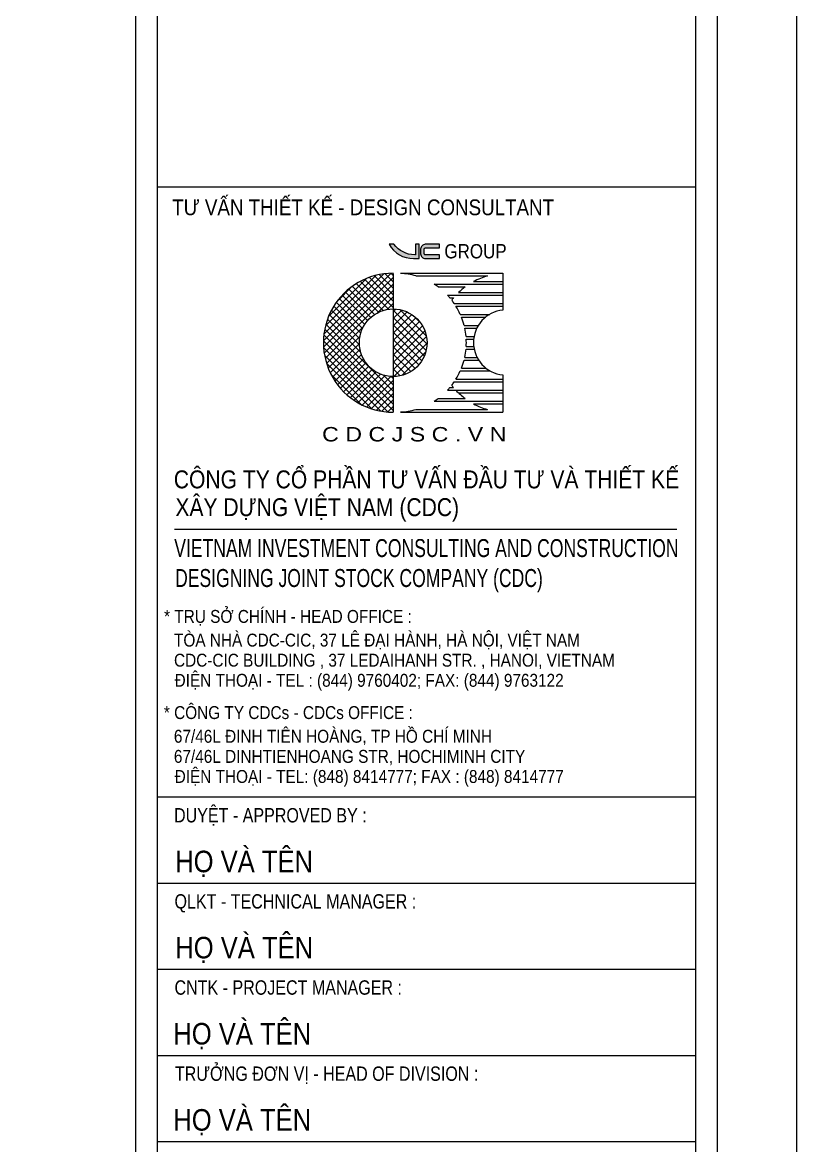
# Model space of a CAD drawing. Extents: x 1722770 to 1861370, y -244656 to -146763.
# Drawn here: x 1843608 to 1861370, y -219032 to -193247 of the extents above; entities that cross this region are included whole.
import ezdxf
from ezdxf.enums import TextEntityAlignment as Align

# ---------------------------------------------------------------- set-up
doc = ezdxf.new("R2010")
doc.units = 0
doc.header["$LTSCALE"] = 1000
doc.header["$MEASUREMENT"] = 0
doc.layers.get('0').update_dxf_attribs({"linetype": 'CONTINUOUS'})
doc.layers.get('Defpoints').update_dxf_attribs({"linetype": 'CONTINUOUS'})
for name, color, linetype in [('CDC -TEXT KHUNG', 7, 'CONTINUOUS'), ('CDC-KHUNGTEN', 7, 'CONTINUOUS'), ('CDC.10.HATCH', 9, 'CONTINUOUS')]:
    doc.layers.add(name, color=color, linetype=linetype)
doc.styles.add('ARIAL', font='arial.ttf', dxfattribs={"width": 0.6})
doc.styles.add('KT CDC', font='arial.ttf', dxfattribs={"width": 0.85, "height": 200})

# ---------------------------------------------------------------- blocks, each defined once
blk = doc.blocks.new('LOGOmoi')
at = {"layer": 'CDC -TEXT KHUNG'}
h = blk.add_hatch(color=1, dxfattribs=at)
h.paths.add_polyline_path([(1.458, 5.453), (1.257, 5.453), (1.257, 4.876), (1.208, 4.876, -0.237912), (0.058, 5.453), (-0.203, 5.453, 0.272847), (1.139, 4.665), (1.458, 4.665)])
h.paths.add_polyline_path([(2.588, 5.453), (1.796, 5.453, 0.414214), (1.539, 5.196), (1.539, 4.922, 0.414214), (1.796, 4.665), (2.588, 4.665), (2.588, 4.866), (1.796, 4.866, -0.414214), (1.739, 4.922), (1.739, 5.196, -0.414214), (1.796, 5.253), (2.588, 5.253)])
h = blk.add_hatch(dxfattribs=at)
h.set_pattern_fill('ANSI37', color=102, scale=2.293939, angle=360, style=0)
h.set_pattern_definition([(45, (-2844.4439, 636.61023), (-0.178426552, 0.178426553), []), (135, (-2844.4439, 636.61023), (-0.178426552, -0.178426553), [])])
edge = h.paths.add_edge_path()
edge.add_arc((0.017, -0.003), 1.874, 90, 270)
edge.add_line((0.017, -1.876), (0.017, -3.844))
edge.add_line((0.017, -3.844), (-0.171, -3.839))
edge.add_line((-0.171, -3.839), (-0.36, -3.826))
edge.add_line((-0.36, -3.826), (-0.547, -3.803))
edge.add_line((-0.547, -3.803), (-0.733, -3.77))
edge.add_line((-0.733, -3.77), (-0.917, -3.729))
edge.add_line((-0.917, -3.729), (-1.099, -3.679))
edge.add_line((-1.099, -3.679), (-1.278, -3.619))
edge.add_line((-1.278, -3.619), (-1.454, -3.551))
edge.add_line((-1.454, -3.551), (-1.626, -3.475))
edge.add_line((-1.626, -3.475), (-1.795, -3.39))
edge.add_line((-1.795, -3.39), (-1.959, -3.297))
edge.add_line((-1.959, -3.297), (-2.119, -3.196))
edge.add_line((-2.119, -3.196), (-2.273, -3.088))
edge.add_line((-2.273, -3.088), (-2.422, -2.972))
edge.add_line((-2.422, -2.972), (-2.564, -2.848))
edge.add_line((-2.564, -2.848), (-2.701, -2.718))
edge.add_line((-2.701, -2.718), (-2.831, -2.582))
edge.add_line((-2.831, -2.582), (-2.954, -2.439))
edge.add_line((-2.954, -2.439), (-3.07, -2.29))
edge.add_line((-3.07, -2.29), (-3.179, -2.136))
edge.add_line((-3.179, -2.136), (-3.28, -1.976))
edge.add_line((-3.28, -1.976), (-3.373, -1.812))
edge.add_line((-3.373, -1.812), (-3.458, -1.644))
edge.add_line((-3.458, -1.644), (-3.534, -1.471))
edge.add_line((-3.534, -1.471), (-3.602, -1.295))
edge.add_line((-3.602, -1.295), (-3.661, -1.116))
edge.add_line((-3.661, -1.116), (-3.712, -0.934))
edge.add_line((-3.712, -0.934), (-3.753, -0.75))
edge.add_line((-3.753, -0.75), (-3.785, -0.564))
edge.add_line((-3.785, -0.564), (-3.808, -0.377))
edge.add_line((-3.808, -0.377), (-3.822, -0.189))
edge.add_line((-3.822, -0.189), (-3.827, 0))
edge.add_line((-3.827, 0), (-3.822, 0.189))
edge.add_line((-3.822, 0.189), (-3.808, 0.377))
edge.add_line((-3.808, 0.377), (-3.785, 0.564))
edge.add_line((-3.785, 0.564), (-3.753, 0.75))
edge.add_line((-3.753, 0.75), (-3.712, 0.934))
edge.add_line((-3.712, 0.934), (-3.661, 1.116))
edge.add_line((-3.661, 1.116), (-3.602, 1.295))
edge.add_line((-3.602, 1.295), (-3.534, 1.471))
edge.add_line((-3.534, 1.471), (-3.458, 1.644))
edge.add_line((-3.458, 1.644), (-3.373, 1.812))
edge.add_line((-3.373, 1.812), (-3.28, 1.976))
edge.add_line((-3.28, 1.976), (-3.179, 2.136))
edge.add_line((-3.179, 2.136), (-3.07, 2.29))
edge.add_line((-3.07, 2.29), (-2.954, 2.439))
edge.add_line((-2.954, 2.439), (-2.831, 2.582))
edge.add_line((-2.831, 2.582), (-2.701, 2.718))
edge.add_line((-2.701, 2.718), (-2.564, 2.848))
edge.add_line((-2.564, 2.848), (-2.422, 2.972))
edge.add_line((-2.422, 2.972), (-2.273, 3.088))
edge.add_line((-2.273, 3.088), (-2.119, 3.196))
edge.add_line((-2.119, 3.196), (-1.959, 3.297))
edge.add_line((-1.959, 3.297), (-1.795, 3.39))
edge.add_line((-1.795, 3.39), (-1.626, 3.475))
edge.add_line((-1.626, 3.475), (-1.454, 3.551))
edge.add_line((-1.454, 3.551), (-1.278, 3.619))
edge.add_line((-1.278, 3.619), (-1.099, 3.679))
edge.add_line((-1.099, 3.679), (-0.917, 3.729))
edge.add_line((-0.917, 3.729), (-0.733, 3.77))
edge.add_line((-0.733, 3.77), (-0.547, 3.803))
edge.add_line((-0.547, 3.803), (-0.36, 3.826))
edge.add_line((-0.36, 3.826), (-0.171, 3.839))
edge.add_line((-0.171, 3.839), (0.017, 3.844))
edge.add_line((0.017, 3.844), (0.017, 1.871))
h = blk.add_hatch(dxfattribs=at)
h.set_pattern_fill('ANSI37', color=1, scale=2.293939, angle=360, style=0)
h.set_pattern_definition([(45, (-486.53502, -144.21504), (-0.20275745, 0.20275745), []), (135, (-486.53502, -144.21504), (-0.20275745, -0.20275745), [])])
h.paths.add_polyline_path([(0.017, 1.871), (0.017, -1.812), (0.017, -1.876, 0.414214), (1.891, -0.003, 0.414214)])
at = {"layer": 'CDC -TEXT KHUNG', "color": 102}
for p, q in [((0.017, 3.844), (0.017, -1.812)), ((0.422, 3.849), (6.095, 3.849)), ((6.095, 3.849), (6.095, 1.812)), ((1.279, 3.701), (5.239, 3.701)), ((2.296, 3.242), (6.095, 3.242)), ((4.474, 3.39), (6.095, 3.39)), ((2.511, 3.093), (4.006, 3.093)), ((3.027, 2.634), (6.095, 2.634)), ((3.638, 2.782), (6.095, 2.782)), ((3.159, 2.485), (3.358, 2.485)), ((3.396, 2.175), (6.095, 2.175)), ((3.493, 2.026), (6.095, 2.026)), ((3.736, 1.567), (5.365, 1.567)), ((3.798, 1.418), (5.152, 1.418)), ((3.948, 0.959), (4.747, 0.959)), ((3.983, 0.81), (4.664, 0.81)), ((4.053, 0.351), (4.509, 0.351)), ((4.064, 0.203), (4.486, 0.203)), ((4.053, -0.351), (4.509, -0.351)), ((4.064, -0.203), (4.486, -0.203)), ((3.948, -0.959), (4.747, -0.959)), ((3.983, -0.81), (4.664, -0.81)), ((0.017, -1.812), (0.017, -3.844)), ((3.736, -1.567), (5.365, -1.567)), ((3.798, -1.418), (5.152, -1.418)), ((6.095, -1.788), (6.095, -3.844)), ((3.159, -2.485), (3.358, -2.485)), ((3.396, -2.175), (6.095, -2.175)), ((3.493, -2.026), (6.095, -2.026)), ((2.511, -3.093), (4.006, -3.093)), ((3.027, -2.634), (6.095, -2.634)), ((3.638, -2.782), (6.095, -2.782)), ((1.279, -3.696), (5.239, -3.696)), ((2.296, -3.242), (6.095, -3.242)), ((4.474, -3.39), (6.095, -3.39)), ((0.013, -3.844), (0.017, -3.844)), ((0.422, -3.844), (6.095, -3.844))]:
    blk.add_line(p, q, dxfattribs=at)
at = {"layer": 'CDC -TEXT KHUNG', "color": 1}
for points in [[(1.458, 5.453), (1.257, 5.453), (1.257, 4.876), (1.208, 4.876, -0.237912), (0.058, 5.453), (-0.203, 5.453, 0.272847), (1.139, 4.665), (1.458, 4.665)], [(2.588, 5.453), (1.796, 5.453, 0.414214), (1.539, 5.196), (1.539, 4.922, 0.414214), (1.796, 4.665), (2.588, 4.665), (2.588, 4.866), (1.796, 4.866, -0.414214), (1.739, 4.922), (1.739, 5.196, -0.414214), (1.796, 5.253), (2.588, 5.253)]]:
    blk.add_lwpolyline(points, format="xyb", close=True, dxfattribs=at)
at = {"layer": 'CDC -TEXT KHUNG', "color": 102}
blk.add_circle((0.017, -0.003), 1.874, dxfattribs=at)
blk.add_arc((0, 0), 3.849, 89.74488, 270.25512, dxfattribs=at)
at = {"layer": 'CDC -TEXT KHUNG', "color": 112}
blk.add_ellipse((0.22, 0), major_axis=(-2.722, 2.722), ratio=1, start_param=-1.064136, end_param=-0.838054, dxfattribs=at)
at = {"layer": 'CDC -TEXT KHUNG', "color": 102}
for centre, major_axis, start_param, end_param in [((0.22, 0), (-2.722, 2.722), -1.423028, -1.355019), ((6.298, 0), (2.722, 2.722), 1.064136, 1.278853), ((0.22, 0), (2.722, 2.722), 6.199614, 6.251308), ((6.298, 0), (-2.722, 2.722), -0.147768, -0.022458), ((6.298, 0), (-2.722, 2.722), 0.083571, 0.124553), ((0.22, 0), (-2.722, 2.722), 4.527318, 4.587836), ((0.22, 0), (-2.722, 2.722), 4.346177, 4.481253), ((0.22, 0), (-2.722, 2.722), 4.178765, 4.304301), ((6.275, 0.012), (1.279, 1.279), 0.884906, 3.827483), ((0.22, 0), (2.722, 2.722), 5.589142, 5.7099), ((0.22, 0), (2.722, 2.722), 5.445131, 5.550443), ((0.22, 0), (-2.722, 2.722), 3.714878, 3.835636), ((0.22, 0), (-2.722, 2.722), 3.549681, 3.675216), ((0.22, 0), (2.722, 2.722), 4.943525, 5.078601), ((0.22, 0), (-2.722, 2.722), 3.17347, 3.225164), ((0.22, 0), (2.722, 2.722), 4.836942, 4.89746), ((6.298, 0), (-2.722, 2.722), 1.446243, 1.487225), ((0.22, 0), (-2.722, 2.722), 2.925816, 2.993825), ((6.298, 0), (-2.722, 2.722), 1.538919, 1.718564), ((0.22, 0.005), (2.722, 2.722), 3.979647, 4.205729), ((6.298, 0), (2.722, 2.722), 3.433536, 3.648253)]:
    blk.add_ellipse(centre, major_axis=major_axis, ratio=1, start_param=start_param, end_param=end_param, dxfattribs=at)
at = {"layer": 'CDC -TEXT KHUNG', "color": 1, "style": 'KT CDC', "width": 0.85}
blk.add_text('GROUP', height=0.792, dxfattribs=at).set_placement((2.853, 4.674))
at = {"layer": 'CDC -TEXT KHUNG', "color": 102, "style": 'KT CDC', "width": 1.15}
blk.add_text('C D C J S C . V N', height=0.8, dxfattribs=at).set_placement((-3.921, -5.472))
blk = doc.blocks.new('KHUNG A1')
at = {"layer": 'CDC-KHUNGTEN', "color": 6, "lineweight": 25}
for p, q in [((10444.22, 987.17), (10369.22, 987.17)), ((10444.22, 902.17), (10369.22, 902.17)), ((10444.22, 890.17), (10369.22, 890.17)), ((10444.22, 878.17), (10369.22, 878.17)), ((10444.22, 866.17), (10369.22, 866.17)), ((10444.22, 854.17), (10369.22, 854.17))]:
    blk.add_line(p, q, dxfattribs=at)
at = {"layer": 'CDC-KHUNGTEN', "color": 6}
blk.add_line((10371.61, 939.54), (10441.55, 939.54), dxfattribs=at)
at = {"layer": 'CDC-KHUNGTEN'}
for points in [[(10366.22, 712.17), (10366.22, 1278.17), (9655.22, 1278.17), (9655.22, 712.17)], [(10369.22, 712.17), (10444.22, 712.17), (10444.22, 1278.17), (10369.22, 1278.17)]]:
    blk.add_lwpolyline(points, close=True, dxfattribs=at)
at = {"layer": 'CDC.10.HATCH', "color": 8}
blk.add_lwpolyline([(9652.22, 709.17), (10447.22, 709.17), (10447.22, 1281.17), (9652.22, 1281.17)], close=True, dxfattribs=at)
at = {"layer": 'Defpoints', "color": 1}
blk.add_lwpolyline([(9617.22, 698.17), (9617.22, 1292.17), (10458.22, 1292.17), (10458.22, 698.17), (9617.22, 698.17)], close=True, dxfattribs=at)
at = {"layer": 'CDC-KHUNGTEN', "xscale": 2.513908497502836, "yscale": 2.513908497502836, "zscale": 2.513908497502836}
blk.add_blockref('LOGOmoi', (10402.02, 965.5), dxfattribs=at)
at = {"layer": 'CDC -TEXT KHUNG', "style": 'KT CDC', "width": 0.85}
blk.add_text('TƯ VẤN THIẾT KẾ - DESIGN CONSULTANT', height=2.2, dxfattribs=at).set_placement((10397.88, 983.26), align=Align.CENTER)
at = {"layer": 'CDC-KHUNGTEN', "color": 6}
for s, height, style, width, p in [('CÔNG TY CỔ PHẦN TƯ VẤN ÐẦU TƯ VÀ THIẾT KẾ', 2.5, 'KT CDC', 0.84, (10371.52, 945.21)), ('XÂY DỰNG VIỆT NAM (CDC)', 2.5, 'KT CDC', 0.84, (10371.74, 941.34)), ('VIETNAM INVESTMENT CONSULTING AND CONSTRUCTION ', 2.5, 'KT CDC', 0.7, (10371.58, 935.64)), ('DESIGNING JOINT STOCK COMPANY (CDC)', 2.5, 'KT CDC', 0.7, (10371.7, 931.47)), ('* TRỤ SỞ CHÍNH - HEAD OFFICE :', 1.8, 'KT CDC', 0.85, (10370.17, 926.47)), ('TÒA NHÀ CDC-CIC, 37 LÊ ĐẠI HÀNH, HÀ NỘI, VIỆT NAM', 1.8, 'KT CDC', 0.85, (10371.55, 923.17)), ('CDC-CIC BUILDING , 37 LEDAIHANH STR. , HANOI, VIETNAM', 1.8, 'KT CDC', 0.85, (10371.55, 920.37)), ('ĐIỆN THOẠI - TEL : (844) 9760402; FAX: (844) 9763122', 1.8, 'KT CDC', 0.85, (10371.63, 917.57)), ('* CÔNG TY CDCs - CDCs OFFICE :', 1.8, 'KT CDC', 0.85, (10370.14, 913.07)), ('67/46L ĐINH TIÊN HOÀNG, TP HỒ CHÍ MINH', 1.8, 'KT CDC', 0.85, (10371.53, 909.77)), ('67/46L DINHTIENHOANG STR, HOCHIMINH CITY', 1.8, 'KT CDC', 0.85, (10371.53, 906.97)), ('ĐIỆN THOẠI - TEL: (848) 8414777; FAX : (848) 8414777', 1.8, 'KT CDC', 0.85, (10371.64, 904.17)), ('DUYỆT - APPROVED BY :', 2, 'ARIAL', 0.8, (10371.55, 898.67)), ('QLKT - TECHNICAL MANAGER :', 2, 'ARIAL', 0.8, (10371.62, 886.67)), ('CNTK - PROJECT MANAGER :', 2, 'ARIAL', 0.8, (10371.62, 874.67)), ('TRƯỞNG ĐƠN VỊ - HEAD OF DIVISION :', 2, 'ARIAL', 0.8, (10371.67, 862.67))]:
    blk.add_text(s, height=height, dxfattribs=dict(at, style=style, width=width)).set_placement(p)
at = {"layer": 'CDC-KHUNGTEN', "color": 7, "style": 'KT CDC', "width": 0.85}
for p in [(10371.71, 891.73), (10371.72, 879.73), (10371.45, 867.73), (10371.45, 855.73)]:
    blk.add_text('HỌ VÀ TÊN', height=3, dxfattribs=at).set_placement(p)

msp = doc.modelspace()

# ---------------------------------------------------------------- block references
at = {"xscale": 164.8038049160174, "yscale": 164.8038049160174, "zscale": 164.8038049160174}
msp.add_blockref('KHUNG A1', (137815, -359717.7), dxfattribs=at)

doc.saveas('drawing.dxf')
